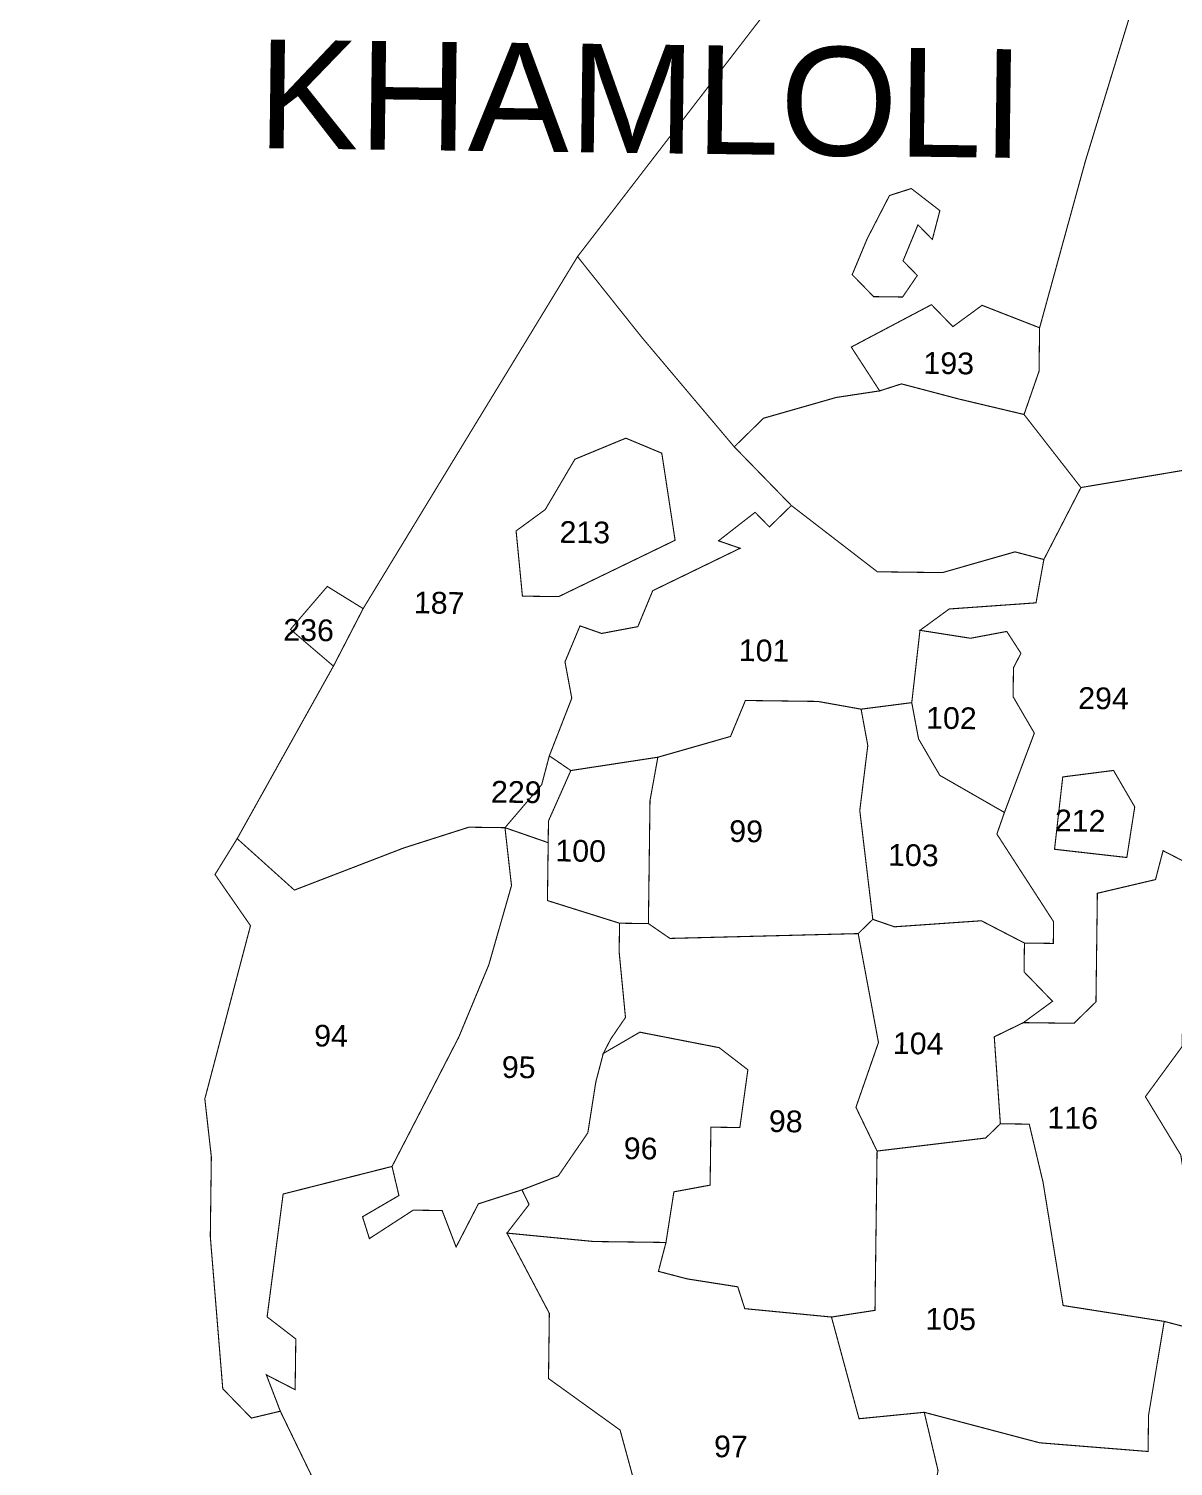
# Model space of a CAD drawing. Header units: metres. Extents: x 259177 to 277314, y 2171367 to 2185445.
# Drawn here: x 275860 to 276488, y 2174689 to 2175476 of the extents above; entities that cross this region are included whole.
import ezdxf

# ---------------------------------------------------------------- set-up
doc = ezdxf.new("R2010")
doc.units = ezdxf.units.M
doc.header["$MEASUREMENT"] = 0
for name, color, linetype in [('SURVEY NO.', 7, 'Continuous'), ('SURVEY PLOT BOUNDARY', 35, 'Continuous'), ('VILLAGE NAME', 3, 'Continuous')]:
    doc.layers.add(name, color=color, linetype=linetype)
doc.styles.add('PDF Arial', font='arial.ttf')

# ---------------------------------------------------------------- blocks, each defined once
blk = doc.blocks.new('FEWEWFEWQT')
at = {"layer": 'SURVEY PLOT BOUNDARY', "lineweight": 18, "const_width": 0.001}
for points in [[(282152.7092, 2174208.6963), (282152.4492, 2174208.3496), (282152.3426, 2174208.1696), (282152.2559, 2174208.0229), (282152.2226, 2174208.0429), (282152.1892, 2174208.0029), (282152.2292, 2174207.9696), (282152.1426, 2174207.8096), (282152.1226, 2174207.7763), (282152.1559, 2174207.7296), (282152.1159, 2174207.5696), (282152.1226, 2174207.5162), (282152.1226, 2174207.4429), (282152.1359, 2174207.3029), (282152.1626, 2174207.2762), (282152.1892, 2174207.2829), (282152.2292, 2174207.2029), (282152.1826, 2174207.2029), (282152.0092, 2174207.1762), (282151.8093, 2174207.1495)], [(282152.9625, 2174208.603), (282152.9158, 2174208.443), (282152.8758, 2174208.2896), (282152.8225, 2174208.3096), (282152.7959, 2174208.2896), (282152.7759, 2174208.3096), (282152.7025, 2174208.2696), (282152.7292, 2174208.2296), (282152.6892, 2174208.223), (282152.6225, 2174208.203), (282152.5959, 2174208.1763), (282152.5092, 2174208.2763), (282152.4492, 2174208.3496), (282152.7092, 2174208.6963)], [(282153.0625, 2174208.1696), (282152.9158, 2174208.143), (282152.8625, 2174208.2096), (282152.8758, 2174208.2496), (282152.8758, 2174208.2896), (282152.9158, 2174208.443), (282152.9625, 2174208.603)], [(282153.0225, 2174207.7963), (282152.9958, 2174207.8096), (282152.9892, 2174207.7829), (282152.9358, 2174207.7696), (282152.9358, 2174207.6696), (282152.9158, 2174207.6496), (282152.8692, 2174207.6496), (282152.8958, 2174207.6696), (282152.8692, 2174207.6963), (282152.8692, 2174207.7229), (282152.8958, 2174207.7229), (282152.8958, 2174207.7429), (282152.8425, 2174207.8229), (282152.8492, 2174207.8429), (282152.8758, 2174207.9163), (282152.8558, 2174207.9496), (282152.8558, 2174207.9763), (282152.8625, 2174207.9896), (282152.8492, 2174208.0096), (282152.8158, 2174208.0029), (282152.7692, 2174208.0096), (282152.7959, 2174208.0296), (282152.8758, 2174208.0363), (282152.8825, 2174208.0763), (282152.9158, 2174208.143), (282153.0625, 2174208.1696)], [(282152.2292, 2174207.2029), (282152.1892, 2174207.2829), (282152.1759, 2174207.3162), (282152.2026, 2174207.3029), (282152.2026, 2174207.3496), (282152.1759, 2174207.3696), (282152.1892, 2174207.4829), (282152.2892, 2174207.5096), (282152.2959, 2174207.4829), (282152.2626, 2174207.4629), (282152.2692, 2174207.4429), (282152.3092, 2174207.4696), (282152.3359, 2174207.4696), (282152.3492, 2174207.4362), (282152.3692, 2174207.4762), (282152.4092, 2174207.4896), (282152.4159, 2174207.4762), (282152.3959, 2174207.4496), (282152.4359, 2174207.3762), (282152.4359, 2174207.3162), (282152.5025, 2174207.2696), (282152.5159, 2174207.2229)]]:
    blk.add_lwpolyline(points, dxfattribs=at)
for points in [[(282152.7825, 2174208.3963), (282152.7759, 2174208.3696), (282152.7625, 2174208.383), (282152.7492, 2174208.3496), (282152.7625, 2174208.3363), (282152.7492, 2174208.3163), (282152.7225, 2174208.3163), (282152.7025, 2174208.3363), (282152.7159, 2174208.3696), (282152.7359, 2174208.4096), (282152.7559, 2174208.4163)], [(282152.7025, 2174208.3363), (282152.7225, 2174208.3163), (282152.7492, 2174208.3163), (282152.7625, 2174208.3363), (282152.7492, 2174208.3496), (282152.7625, 2174208.383), (282152.7759, 2174208.3696), (282152.7825, 2174208.3963), (282152.7559, 2174208.4163), (282152.7359, 2174208.4096), (282152.7159, 2174208.3696)], [(282152.5959, 2174208.1763), (282152.6492, 2174208.123), (282152.6292, 2174208.103), (282152.6159, 2174208.1163), (282152.5825, 2174208.0896), (282152.6025, 2174208.083), (282152.5225, 2174208.0429), (282152.5092, 2174208.0096), (282152.4759, 2174208.0029), (282152.4559, 2174208.0096), (282152.4425, 2174207.9763), (282152.4492, 2174207.9429), (282152.4292, 2174207.8896), (282152.4225, 2174207.8629), (282152.3892, 2174207.8229), (282152.3559, 2174207.8229), (282152.2959, 2174207.8029), (282152.1959, 2174207.7629), (282152.1426, 2174207.8096), (282152.2292, 2174207.9696), (282152.2559, 2174208.0229), (282152.3426, 2174208.1696), (282152.4492, 2174208.3496), (282152.5092, 2174208.2763)], [(282152.8758, 2174208.2896), (282152.8758, 2174208.2496), (282152.8625, 2174208.2096), (282152.8025, 2174208.223), (282152.7492, 2174208.2363), (282152.7292, 2174208.2296), (282152.7025, 2174208.2696), (282152.7759, 2174208.3096), (282152.7959, 2174208.2896), (282152.8225, 2174208.3096)], [(282152.8625, 2174208.2096), (282152.9158, 2174208.143), (282152.8825, 2174208.0763), (282152.8558, 2174208.083), (282152.7892, 2174208.063), (282152.7292, 2174208.063), (282152.6492, 2174208.123), (282152.5959, 2174208.1763), (282152.6225, 2174208.203), (282152.6892, 2174208.223), (282152.7292, 2174208.2296), (282152.7492, 2174208.2363), (282152.8025, 2174208.223)], [(282152.5425, 2174208.0896), (282152.4359, 2174208.0363), (282152.4025, 2174208.0363), (282152.3959, 2174208.0963), (282152.4225, 2174208.1163), (282152.4492, 2174208.163), (282152.4959, 2174208.183), (282152.5292, 2174208.1696)], [(282152.5425, 2174208.0896), (282152.5292, 2174208.1696), (282152.4959, 2174208.183), (282152.4492, 2174208.163), (282152.4225, 2174208.1163), (282152.3959, 2174208.0963), (282152.4025, 2174208.0363), (282152.4359, 2174208.0363)], [(282152.8825, 2174208.0763), (282152.8758, 2174208.0363), (282152.7959, 2174208.0296), (282152.7692, 2174208.0096), (282152.7625, 2174207.9429), (282152.7159, 2174207.9363), (282152.6759, 2174207.9429), (282152.6092, 2174207.9429), (282152.5959, 2174207.9096), (282152.5292, 2174207.8896), (282152.4492, 2174207.8763), (282152.4292, 2174207.8896), (282152.4492, 2174207.9429), (282152.4425, 2174207.9763), (282152.4559, 2174208.0096), (282152.4759, 2174208.0029), (282152.5092, 2174208.0096), (282152.5225, 2174208.0429), (282152.6025, 2174208.083), (282152.5825, 2174208.0896), (282152.6159, 2174208.1163), (282152.6292, 2174208.103), (282152.6492, 2174208.123), (282152.7292, 2174208.063), (282152.7892, 2174208.063), (282152.8558, 2174208.083)], [(282152.2559, 2174208.0229), (282152.2292, 2174207.9696), (282152.1892, 2174208.0029), (282152.2226, 2174208.0429)], [(282152.8492, 2174207.8429), (282152.7892, 2174207.8763), (282152.7692, 2174207.9096), (282152.7625, 2174207.9429), (282152.7692, 2174208.0096), (282152.8158, 2174208.0029), (282152.8492, 2174208.0096), (282152.8625, 2174207.9896), (282152.8558, 2174207.9763), (282152.8558, 2174207.9496), (282152.8758, 2174207.9163)], [(282152.7159, 2174207.9363), (282152.7225, 2174207.9029), (282152.7159, 2174207.8429), (282152.7292, 2174207.7429), (282152.7159, 2174207.7296), (282152.5425, 2174207.7229), (282152.5225, 2174207.7363), (282152.5225, 2174207.8496), (282152.5292, 2174207.8896), (282152.5959, 2174207.9096), (282152.6092, 2174207.9429), (282152.6759, 2174207.9429)], [(282152.7292, 2174207.7429), (282152.7159, 2174207.8429), (282152.7225, 2174207.9029), (282152.7159, 2174207.9363), (282152.7625, 2174207.9429), (282152.7692, 2174207.9096), (282152.7892, 2174207.8763), (282152.8492, 2174207.8429), (282152.8425, 2174207.8229), (282152.8958, 2174207.7429), (282152.8958, 2174207.7229), (282152.8692, 2174207.7229), (282152.8292, 2174207.7429), (282152.7492, 2174207.7363)], [(282152.4292, 2174207.8096), (282152.3892, 2174207.8229), (282152.4225, 2174207.8629), (282152.4292, 2174207.8896), (282152.4492, 2174207.8763), (282152.4292, 2174207.8296)], [(282152.5225, 2174207.7363), (282152.4959, 2174207.7363), (282152.4292, 2174207.7563), (282152.4292, 2174207.8096), (282152.4292, 2174207.8296), (282152.4492, 2174207.8763), (282152.5292, 2174207.8896), (282152.5225, 2174207.8496)], [(282152.9692, 2174207.8496), (282152.9625, 2174207.8029), (282152.8958, 2174207.8096), (282152.9025, 2174207.8763), (282152.9492, 2174207.8829)], [(282152.8958, 2174207.8096), (282152.9625, 2174207.8029), (282152.9692, 2174207.8496), (282152.9492, 2174207.8829), (282152.9025, 2174207.8763)], [(282152.3892, 2174207.8229), (282152.3959, 2174207.7696), (282152.3759, 2174207.6963), (282152.3492, 2174207.6296), (282152.3159, 2174207.5629), (282152.2892, 2174207.5096), (282152.1892, 2174207.4829), (282152.1759, 2174207.3696), (282152.2026, 2174207.3496), (282152.2026, 2174207.3029), (282152.1759, 2174207.3162), (282152.1892, 2174207.2829), (282152.1626, 2174207.2762), (282152.1359, 2174207.3029), (282152.1226, 2174207.4429), (282152.1226, 2174207.5162), (282152.1159, 2174207.5696), (282152.1559, 2174207.7296), (282152.1226, 2174207.7763), (282152.1426, 2174207.8096), (282152.1959, 2174207.7629), (282152.2959, 2174207.8029), (282152.3559, 2174207.8229)], [(282152.4292, 2174207.8096), (282152.4292, 2174207.7563), (282152.4959, 2174207.7363), (282152.4959, 2174207.7096), (282152.5025, 2174207.6496), (282152.4892, 2174207.6296), (282152.4825, 2174207.6162), (282152.4759, 2174207.5896), (282152.4692, 2174207.5429), (282152.4425, 2174207.5029), (282152.4092, 2174207.4896), (282152.3692, 2174207.4762), (282152.3492, 2174207.4362), (282152.3359, 2174207.4696), (282152.3092, 2174207.4696), (282152.2692, 2174207.4429), (282152.2626, 2174207.4629), (282152.2959, 2174207.4829), (282152.2892, 2174207.5096), (282152.3159, 2174207.5629), (282152.3492, 2174207.6296), (282152.3759, 2174207.6963), (282152.3959, 2174207.7696), (282152.3892, 2174207.8229)], [(282153.0558, 2174207.7429), (282153.0158, 2174207.7229), (282153.0158, 2174207.6296), (282152.9825, 2174207.5829), (282153.0158, 2174207.5296), (282153.0425, 2174207.3762), (282153.0292, 2174207.3696), (282153.0025, 2174207.3762), (282152.9092, 2174207.3896), (282152.8892, 2174207.5029), (282152.8758, 2174207.5562), (282152.8492, 2174207.5562), (282152.8425, 2174207.6362), (282152.8692, 2174207.6496), (282152.9158, 2174207.6496), (282152.9358, 2174207.6696), (282152.9358, 2174207.7696), (282152.9892, 2174207.7829), (282152.9958, 2174207.8096), (282153.0225, 2174207.7963), (282153.0225, 2174207.7829), (282153.0425, 2174207.7629)], [(282152.7159, 2174207.7296), (282152.7359, 2174207.6296), (282152.7159, 2174207.5696), (282152.7359, 2174207.5296), (282152.7359, 2174207.3829), (282152.6959, 2174207.3762), (282152.6159, 2174207.3829), (282152.6092, 2174207.4029), (282152.5625, 2174207.4096), (282152.5359, 2174207.4162), (282152.5425, 2174207.4429), (282152.5492, 2174207.4896), (282152.5825, 2174207.4962), (282152.5825, 2174207.5496), (282152.6092, 2174207.5496), (282152.6159, 2174207.6029), (282152.5892, 2174207.6229), (282152.5159, 2174207.6362), (282152.4825, 2174207.6162), (282152.4892, 2174207.6296), (282152.5025, 2174207.6496), (282152.4959, 2174207.7096), (282152.4959, 2174207.7363), (282152.5225, 2174207.7363), (282152.5425, 2174207.7229)], [(282152.8692, 2174207.6496), (282152.8425, 2174207.6362), (282152.8492, 2174207.5562), (282152.8358, 2174207.5429), (282152.7359, 2174207.5296), (282152.7159, 2174207.5696), (282152.7359, 2174207.6296), (282152.7159, 2174207.7296), (282152.7292, 2174207.7429), (282152.7492, 2174207.7363), (282152.8292, 2174207.7429), (282152.8692, 2174207.7229), (282152.8692, 2174207.6963), (282152.8958, 2174207.6696)], [(282152.4092, 2174207.4896), (282152.4425, 2174207.5029), (282152.4692, 2174207.5429), (282152.4759, 2174207.5896), (282152.4825, 2174207.6162), (282152.5159, 2174207.6362), (282152.5892, 2174207.6229), (282152.6159, 2174207.6029), (282152.6092, 2174207.5496), (282152.5825, 2174207.5496), (282152.5825, 2174207.4962), (282152.5492, 2174207.4896), (282152.5425, 2174207.4429), (282152.4759, 2174207.4429), (282152.3959, 2174207.4496), (282152.4159, 2174207.4762)], [(282153.1692, 2174207.4496), (282153.1692, 2174207.4296), (282153.1558, 2174207.3562), (282153.1558, 2174207.3229), (282153.1292, 2174207.3296), (282153.1092, 2174207.3496), (282153.0492, 2174207.3562), (282153.0425, 2174207.3762), (282153.0158, 2174207.5296), (282152.9825, 2174207.5829), (282153.0158, 2174207.6296), (282153.0425, 2174207.6162), (282153.0558, 2174207.6362), (282153.0825, 2174207.6229), (282153.1158, 2174207.5762), (282153.1425, 2174207.5562), (282153.1958, 2174207.5096), (282153.1892, 2174207.4829)], [(282153.0025, 2174207.3762), (282152.9892, 2174207.2896), (282152.9892, 2174207.2562), (282152.8892, 2174207.2629), (282152.7825, 2174207.2896), (282152.7225, 2174207.2829), (282152.6959, 2174207.3762), (282152.7359, 2174207.3829), (282152.7359, 2174207.5296), (282152.8358, 2174207.5429), (282152.8492, 2174207.5562), (282152.8758, 2174207.5562), (282152.8892, 2174207.5029), (282152.9092, 2174207.3896)], [(282152.7825, 2174207.2896), (282152.7959, 2174207.2362), (282152.7825, 2174207.1562), (282152.7825, 2174207.0829), (282152.7159, 2174207.0962), (282152.6959, 2174207.0895), (282152.6825, 2174207.1095), (282152.5159, 2174207.1562), (282152.5225, 2174207.1762), (282152.5159, 2174207.2229), (282152.5025, 2174207.2696), (282152.4359, 2174207.3162), (282152.4359, 2174207.3762), (282152.3959, 2174207.4496), (282152.4759, 2174207.4429), (282152.5425, 2174207.4429), (282152.5359, 2174207.4162), (282152.5625, 2174207.4096), (282152.6092, 2174207.4029), (282152.6159, 2174207.3829), (282152.6959, 2174207.3762), (282152.7225, 2174207.2829)], [(282153.1558, 2174207.3229), (282153.1492, 2174207.2629), (282153.1092, 2174207.2029), (282153.1025, 2174207.1429), (282153.0292, 2174207.1495), (282152.9958, 2174207.2095), (282152.9625, 2174207.1829), (282152.8558, 2174207.1762), (282152.8358, 2174207.0762), (282152.7959, 2174207.0695), (282152.7825, 2174207.0829), (282152.7825, 2174207.1562), (282152.7959, 2174207.2362), (282152.7825, 2174207.2896), (282152.8892, 2174207.2629), (282152.9892, 2174207.2562), (282152.9892, 2174207.2896), (282153.0025, 2174207.3762), (282153.0292, 2174207.3696), (282153.0425, 2174207.3762), (282153.0492, 2174207.3562), (282153.1092, 2174207.3496), (282153.1292, 2174207.3296)]]:
    blk.add_lwpolyline(points, close=True, dxfattribs=at)
at = {"layer": 'SURVEY NO.', "char_height": 0.02, "attachment_point": 7, "style": 'PDF Arial'}
for s, insert in [('193', (282152.7692, 2174208.2456)), ('213', (282152.4359, 2174208.0856)), ('187', (282152.3026, 2174208.0189)), ('236', (282152.1826, 2174207.9922)), ('101', (282152.6025, 2174207.9789)), ('294', (282152.9158, 2174207.9389)), ('102', (282152.7759, 2174207.9189)), ('229', (282152.3759, 2174207.8456)), ('212', (282152.8958, 2174207.8262)), ('99', (282152.5959, 2174207.8122)), ('100', (282152.4359, 2174207.7922)), ('103', (282152.7425, 2174207.7922)), ('94', (282152.2159, 2174207.6189)), ('104', (282152.7492, 2174207.6189)), ('95', (282152.3892, 2174207.5922)), ('98', (282152.6359, 2174207.5456)), ('116', (282152.8925, 2174207.5522)), ('96', (282152.5025, 2174207.5189)), ('105', (282152.7825, 2174207.3655)), ('97', (282152.5892, 2174207.2455))]:
    blk.add_mtext(s, dxfattribs=dict(at, insert=insert))
at = {"layer": 'VILLAGE NAME', "insert": (282152.1526, 2174208.4443), "char_height": 0.1, "attachment_point": 7, "style": 'PDF Arial'}
blk.add_mtext('KHAMLOLI', dxfattribs=at)

msp = doc.modelspace()

# ---------------------------------------------------------------- block references
at = {"xscale": 594.7216958835667, "yscale": 594.7216958835667, "zscale": 594.7216958835667, "rotation": 359.254356221976}
msp.add_blockref('FEWEWFEWQT', (-184338996.59, -1288580324.59), dxfattribs=at)

doc.saveas('drawing.dxf')
